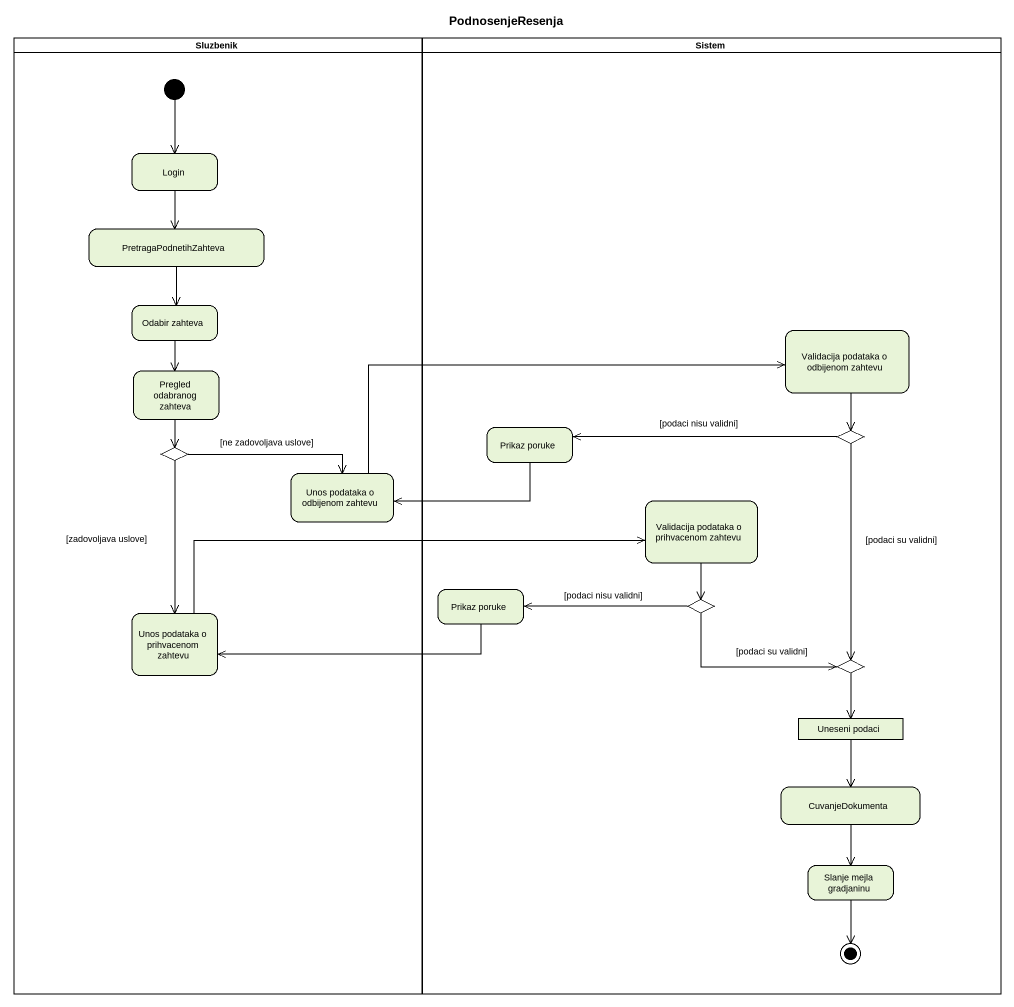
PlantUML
@startuml
title PodnosenjeResenja
hide empty description
state Sluzbenik <<partition>> {
  state Login
  state PretragaPodnetihZahteva
  state "Odabir zahteva" as Odabir_zahteva
  state "Pregled odabranog zahteva" as Pregled_odabranog_zahteva
  state choice1 <<choice>>
  state "Unos podataka o odbijenom zahtevu" as Unos_podataka_o_odbijenom
  state "Unos podataka o prihvacenom zahtevu" as Unos_podataka_o_prihvacenom
  [*] --> Login
}
state Sistem <<partition>> {
  state "Validacija podataka o odbijenom zahtevu" as Validacija_podataka_o
  state "Prikaz poruke" as Prikaz_poruke
  state choice2 <<choice>>
  state "Validacija podataka o prihvacenom zahtevu" as Validacija_podataka_o_2
  state "Prikaz poruke" as Prikaz_poruke_2
  state choice3 <<choice>>
  state choice4 <<choice>>
  state "Uneseni podaci" as Uneseni_podaci <<object>>
  state CuvanjeDokumenta
  state "Slanje mejla gradjaninu" as Slanje_mejla_gradjaninu
  Slanje_mejla_gradjaninu --> [*]
}
Login --> PretragaPodnetihZahteva
PretragaPodnetihZahteva --> Odabir_zahteva
Odabir_zahteva --> Pregled_odabranog_zahteva
Validacija_podataka_o --> choice2
Pregled_odabranog_zahteva --> choice1
choice1 -right-> Unos_podataka_o_odbijenom : [ne zadovoljava uslove]
choice1 --> Unos_podataka_o_prihvacenom : [zadovoljava uslove]
Prikaz_poruke -left-> Unos_podataka_o_odbijenom
choice2 -left-> Prikaz_poruke : [podaci nisu validni]
choice2 --> choice4 : [podaci su validni]
Unos_podataka_o_odbijenom -right-> Validacija_podataka_o
Validacija_podataka_o_2 --> choice3
Prikaz_poruke_2 -left-> Unos_podataka_o_prihvacenom
choice3 -left-> Prikaz_poruke_2 : [podaci nisu validni]
choice3 -right-> choice4 : [podaci su validni]
Unos_podataka_o_prihvacenom -right-> Validacija_podataka_o_2
choice4 --> Uneseni_podaci
Uneseni_podaci --> CuvanjeDokumenta
CuvanjeDokumenta --> Slanje_mejla_gradjaninu
@enduml
